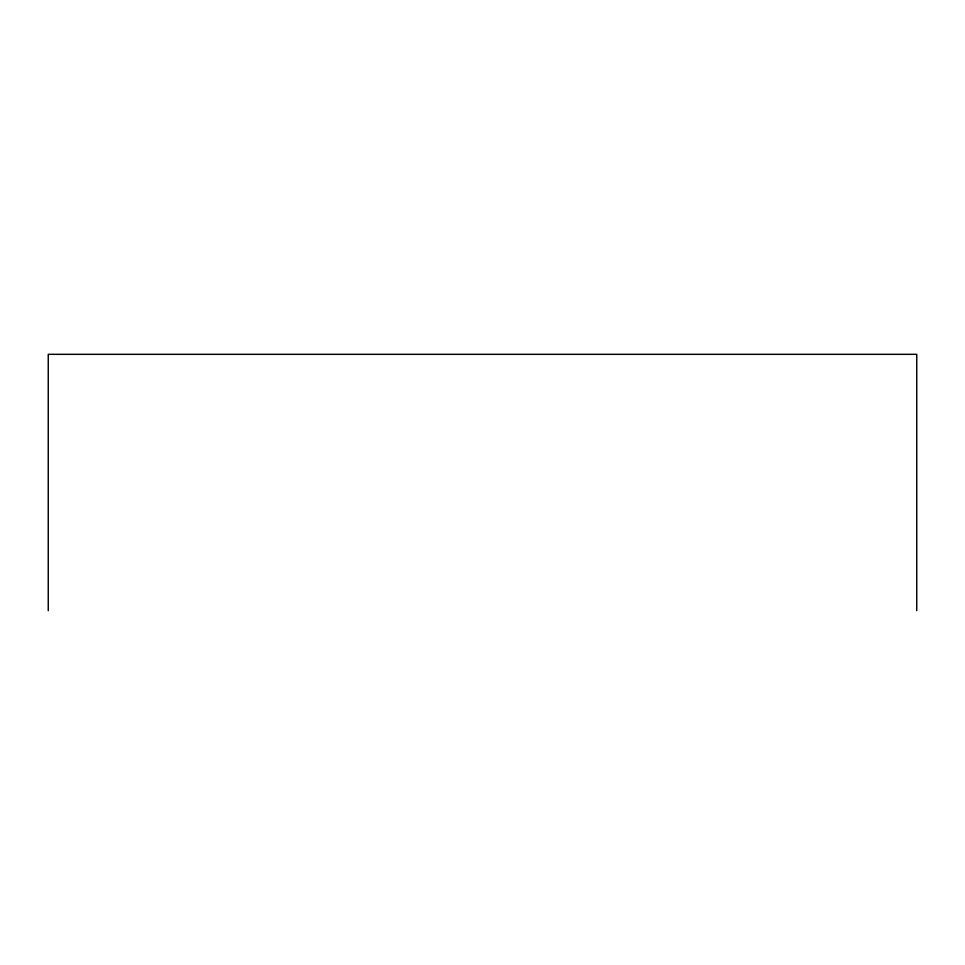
<?xml version="1.0" encoding="UTF-8"?>
<svg xmlns="http://www.w3.org/2000/svg" width="965" height="965" viewBox="0 0 965 965"><rect width="100%" height="100%" fill="white"/><g stroke="black" fill="none" stroke-linecap="round" stroke-linejoin="round"><path stroke-width="1.45" d="M916.75 610.676L916.75 354.324L48.25 354.324L48.25 610.676"/></g></svg>
